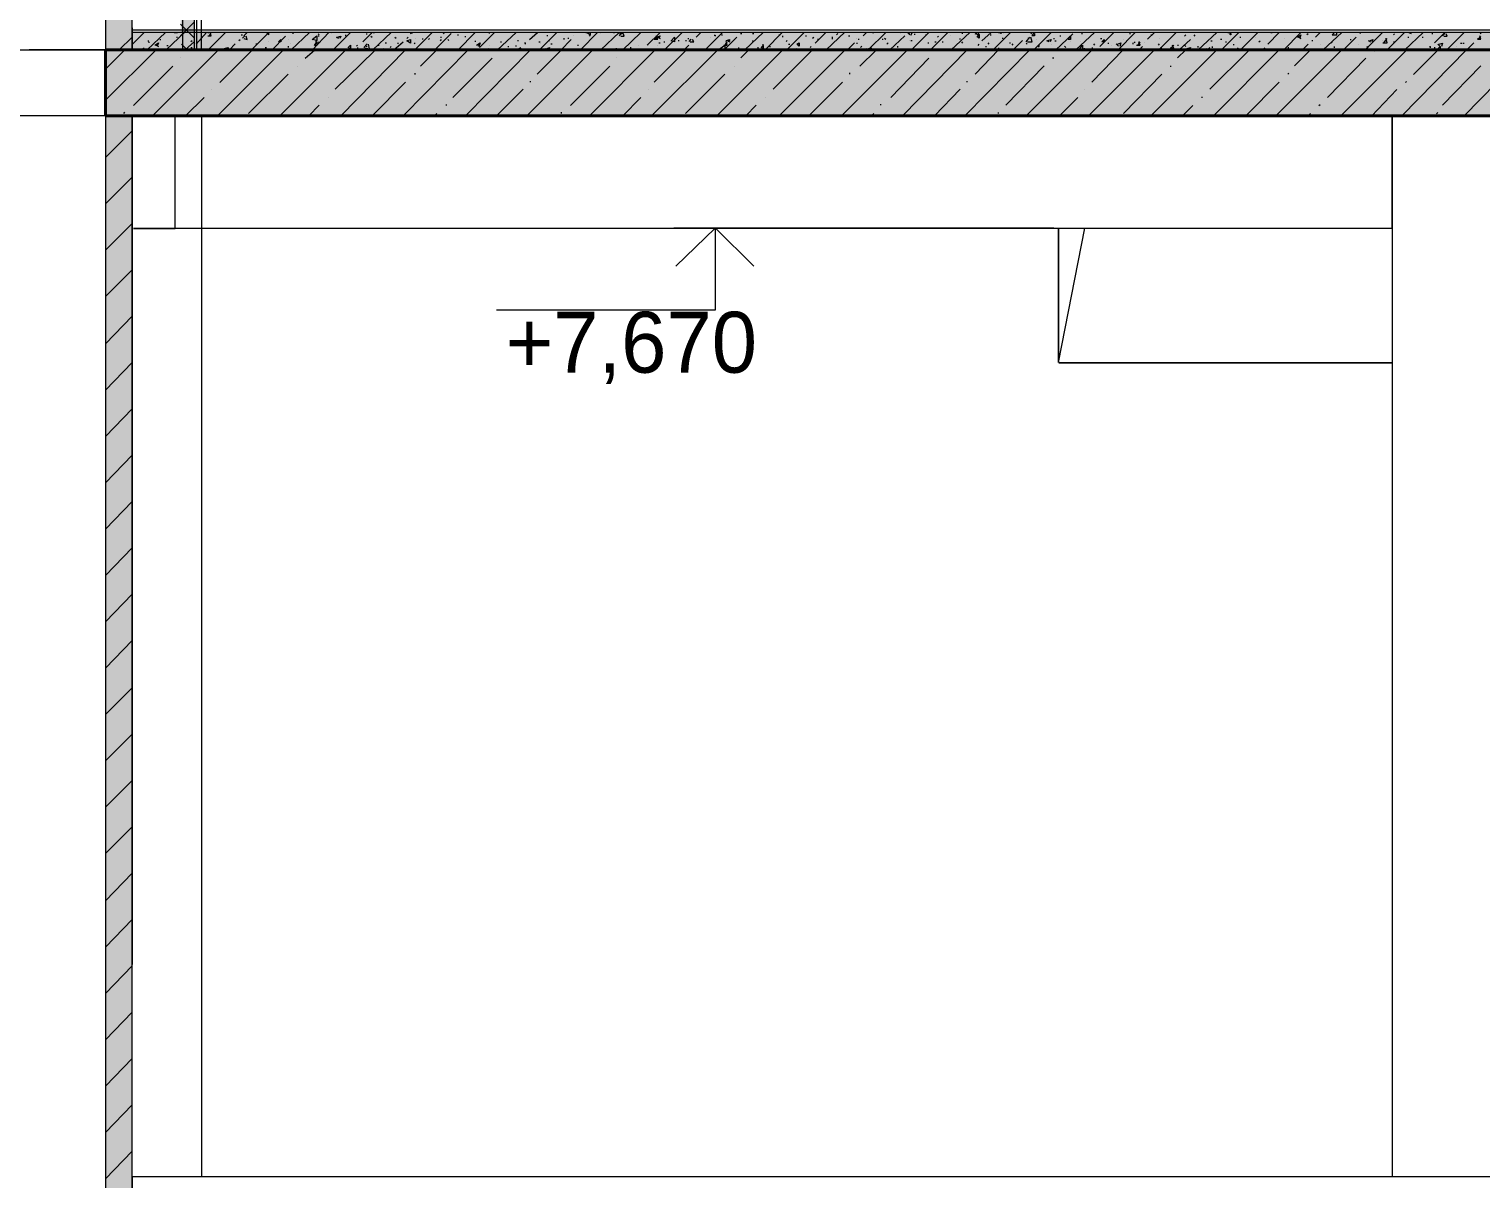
# Model space of a CAD drawing. Header units: millimetres. Extents: x -136833 to 49383, y -8033 to 344618.
# Drawn here: x -23277 to -17969, y 52848 to 57051 of the extents above; entities that cross this region are included whole.
import ezdxf

# ---------------------------------------------------------------- set-up
doc = ezdxf.new("R2010")
doc.units = ezdxf.units.MM
doc.layers.add('PDF _Геометрия', color=7, linetype='Continuous', true_color=0x1d1d1d)
doc.layers.add('PDF _Сплошная заливка', color=7, linetype='Continuous', true_color=0xffffff)
doc.layers.add('PDF _Текст', color=7, linetype='Continuous')

msp = doc.modelspace()

# ---------------------------------------------------------------- hatches: boundary and pattern name
at = {"layer": 'PDF _Сплошная заливка', "transparency": 33554559}
h = msp.add_hatch(color=256, dxfattribs=at)
h.paths.add_polyline_path([(-93497.20220924454, 56734.72517748085), (-93497.20220924454, 56975.80451280899), (-103546.2286097334, 56975.80451280899), (-103546.2286097334, 56734.72517748085)])
h.paths.add_polyline_path([(-9652.78780386399, 56734.72517748085), (-9652.78780386399, 56975.80451280899), (-22999.65702283529, 56975.80451280899), (-22999.65702283529, 56734.72517748085)])
h.paths.add_polyline_path([(-23351.00181990939, 56734.72517748085), (-23351.00181990939, 56975.80451280899), (-26352.24833949412, 56975.80451280899), (-26352.24833949412, 56734.72517748085)])
h.paths.add_polyline_path([(-26398.81210778105, 56734.72517748085), (-26398.81210778105, 56975.80451280899), (-44097.27712665802, 56975.80451280899), (-44097.27712665802, 56734.72517748085)])
h.paths.add_polyline_path([(-45350.26580056082, 56734.72517748085), (-45350.26580056082, 56975.80451280899), (-50899.8203663938, 56975.80451280899), (-50899.8203663938, 56734.72517748085)])

# ---------------------------------------------------------------- linework, layer by layer
at = {"layer": 'PDF _Геометрия', "color": 7, "lineweight": 9}
for points in [[(-22996.93330292025, 60933.58944422715), (-22996.93330292025, 56975.5369851326), (-23276.17749309077, 56975.5369851326)], [(-22997.87084157788, 56975.67755844956), (-22900.41887984332, 56975.67755844956), (-22900.41887984332, 60933.67539915414), (-22997.87084157788, 60933.67539915414)], [(-22716.16407215102, 59527.33542442814), (-22716.16407215102, 59514.59241649997), (-22716.16407215102, 59501.91560855095), (-22716.16407215102, 59455.34571276571), (-22716.16407215102, 56974.57523825959)], [(-22723.15369726901, 56975.74612070993), (-22672.29387984332, 56975.74612070993), (-22672.29387984332, 59456.34928156889), (-22723.15369726901, 59456.34928156889)], [(-22671.65938057158, 56975.72317072128), (-22663.51984138179, 56975.72317072128), (-22663.51984138179, 59456.31957722801), (-22671.65938057158, 59456.31957722801)], [(-22658.86197188513, 56974.86488497311), (-22645.97176445869, 56974.86488497311), (-22645.97176445869, 59455.58349348844), (-22658.86197188513, 59455.58349348844)], [(-9651.620802920152, 57047.81568405723), (-22900.92126409389, 57047.81568405723)], [(-9651.620802920152, 57039.3250590988), (-22900.92126409389, 57039.3250590988)], [(-22900.41887984332, 57056.14019294777), (-22900.41887984332, 57047.68105095861), (-22900.41887984332, 57039.15416816042), (-22900.41887984332, 56975.67755844956)], [(-23348.52571089572, 56975.5369851326), (-22996.93330292025, 56975.5369851326), (-22996.93330292025, 56734.2232803579), (-23348.52571089572, 56734.2232803579)], [(-22900.92126409389, 56975.80451280899), (-9651.620802920152, 56975.80451280899), (-9651.620802920152, 56734.52859726135)], [(-22997.87084157788, 52776.42400018676), (-22900.41887984332, 52776.42400018676), (-22900.41887984332, 56734.42184089134), (-22997.87084157788, 56734.42184089134)], [(-22996.93330292025, 56734.2232803579), (-22996.93330292025, 52776.24015934305), (-22996.93330292025, 52534.92645456835)], [(-22895.52827059216, 56322.95157542437), (-18294.0486875356, 56322.95157542437), (-18294.0486875356, 56733.53844449049), (-18294.0486875356, 52855.87459131362)], [(-18294.0486875356, 56733.53844449049), (-22895.52827059216, 56733.53844449049)], [(-22894.96874859037, 56322.76988404298), (-22742.48618753563, 56322.76988404298), (-22742.48618753563, 56733.45525226436)], [(-22743.64851993255, 56733.59582261053), (-22645.97176445869, 56733.59582261053), (-22645.97176445869, 52855.86648376135)], [(-20768.32753368946, 56324.00560053503), (-20768.32753368946, 56023.45418504084), (-21568.5090756904, 56023.45418504084)], [(-20619.1688798433, 56323.86500470809), (-20919.63501953185, 56323.86500470809)], [(-19996.21214907408, 56323.71686798103), (-20766.46923813678, 56323.71686798103)], [(-19531.18811061254, 56323.83083112232), (-19997.05094369521, 56323.83083112232)], [(-19514.1644148404, 55832.11182464469), (-19417.12561061252, 56323.1568627881)], [(-22900.41887984332, 52856.81888710859), (-22900.41887984332, 52848.35974511945), (-22900.41887984332, 52839.90060313031), (-22900.41887984332, 52776.42400018676)], [(-22897.04491216989, 52775.70699501465), (-96.6929183047032, 52775.70699501465), (-96.6929183047032, 52839.24117213599), (-96.6929183047032, 52847.65271359871), (-96.6929183047032, 52856.14599987641), (-22897.04491216989, 52856.14599987641)]]:
    msp.add_lwpolyline(points, dxfattribs=at)
at = {"layer": 'PDF _Геометрия', "color": 252, "lineweight": 9, "true_color": 0x8e8e8e}
for points in [[(-22723.15369726901, 57026.53805723261), (-22672.29387984332, 57077.33000053661)], [(-22672.29387984332, 57018.12930189799), (-22723.15369726901, 57068.92123842068)], [(-22706.20042479379, 56975.74612070993), (-22672.29387984332, 57005.38123440978)], [(-22698.61599522793, 56975.20562925413), (-22719.63039619033, 56996.35906818387)]]:
    msp.add_lwpolyline(points, dxfattribs=at)
at = {"layer": 'PDF _Геометрия', "lineweight": 9}
for points in [[(-22947.11598964302, 56975.67755844956), (-22900.41887984332, 57022.23588418213)], [(-22899.19839897385, 56996.58952640309), (-22856.54868753563, 57038.90205774158)], [(-22845.33083713449, 56974.95332651753), (-22777.58234138179, 57038.43446647007)], [(-22843.06061206965, 57008.45431076707), (-22839.00061061257, 57008.45431076707)], [(-22839.00061061257, 57004.93321969321), (-22839.00061061257, 57000.73435689502)], [(-22799.1920335633, 57013.14300221846), (-22795.13041830486, 57013.14300221846)], [(-22775.18159220763, 56975.9760142837), (-22707.39003368947, 57039.49584366244)], [(-22751.26022599718, 57038.98314534556), (-22751.26022599718, 57038.98314534556)], [(-22746.59212698902, 57038.1986236525), (-22733.71214907408, 57038.1986236525)], [(-22737.77602365443, 57021.9993721439), (-22733.71214907408, 57021.9993721439)], [(-22733.71214907408, 57038.1986236525), (-22733.71214907408, 57038.1986236525)], [(-22733.71214907408, 57021.9993721439), (-22733.71214907408, 57021.9993721439)], [(-22685.13372944684, 57005.46994436063), (-22681.06791830486, 57009.67316104018)], [(-22666.41143730388, 56995.91948081336), (-22628.42368753563, 57038.25157555004)], [(-22628.42368753563, 57038.25157555004), (-22628.42368753563, 57038.25157555004)], [(-22623.76990984358, 57026.20849554004), (-22610.87561061257, 57026.20849554004), (-22614.94400383672, 57038.89738335052)], [(-22623.71771953796, 57038.91389687249), (-22619.64964907408, 57038.91389687249)], [(-22622.0441169523, 56975.80927585068), (-22558.23137984333, 57039.2789523045)], [(-22619.01902608105, 57025.46306662756), (-22610.87561061257, 57038.15029887926)], [(-22584.55349522794, 57016.86046355448), (-22584.55349522794, 57016.86046355448)], [(-22509.65941542148, 57009.37951169373), (-22505.58714907408, 57013.59105886956)], [(-22500.88569972021, 57030.48783725326), (-22496.81311061255, 57030.48783725326)], [(-22496.19153226976, 57017.70467709766), (-22488.039072151, 57026.19544330519)], [(-22492.17467718772, 57026.11349910367), (-22479.26503368947, 57038.81582921206)], [(-22492.17467718772, 57016.94207918656), (-22479.26503368947, 57012.7311881414), (-22483.33826831769, 57025.36551880577)], [(-22463.51872297529, 56974.87917827471), (-22400.29868753563, 57038.37305737966), (-22404.37482700628, 57038.37305737966)], [(-22417.84676445869, 57039.20974604208), (-22417.84676445869, 57039.20974604208)], [(-22417.84676445869, 57039.20974604208), (-22417.84676445869, 57039.20974604208)], [(-22409.07272599716, 57039.130692229), (-22409.07272599716, 57039.130692229)], [(-22408.45760811886, 57039.05186445344), (-22400.29868753563, 57030.62241762689), (-22400.29868753563, 57039.05186445344)], [(-22400.29868753563, 57005.19797447308), (-22400.29868753563, 57005.19797447308)], [(-22389.89364683245, 56974.50405306663), (-22338.88041830485, 57025.31303142897)], [(-22334.18510139614, 57039.3842867673), (-22330.1063798433, 57039.3842867673)], [(-22330.1063798433, 57013.26284814584), (-22330.1063798433, 57013.26284814584)], [(-22318.53344711251, 56975.39848775637), (-22251.14003368946, 57038.90803600859)], [(-22312.55830292024, 57038.551739289), (-22312.55830292024, 57034.33284172274)], [(-22240.20869468588, 56975.72183180841), (-22180.94772599716, 57039.20504306811)], [(-22228.90051298097, 57004.91518222517), (-22224.81791830485, 57009.13574964437)], [(-22220.12679727969, 57034.45798327701), (-22216.04387984333, 57030.23708218974)], [(-22220.12679727969, 57026.01451282403), (-22216.04387984333, 57026.01451282403)], [(-22172.17368753561, 57034.22781818118), (-22172.17368753561, 57034.22781818118)], [(-22165.37161729462, 56975.23773159786), (-22101.98137984332, 57038.76443132485)], [(-22154.0292280812, 57022.08749737668), (-22145.851572151, 57017.86226442498)], [(-22150.02707228254, 57021.26399154179), (-22137.07753368949, 57025.48956510705), (-22141.1633559683, 57017.04008744189)], [(-22137.07753368949, 57022.01428334774), (-22137.07753368949, 57022.01428334774)], [(-22119.5294567664, 57029.63881211889), (-22119.5294567664, 57025.41257776896)], [(-22119.5294567664, 57021.93674694862), (-22119.5294567664, 57021.93674694862)], [(-22057.12074393015, 57004.37492850115), (-22023.01503368946, 57038.27580666727)], [(-22044.65248325437, 57034.11636288671), (-22040.56311061255, 57034.11636288671)], [(-22027.1050518518, 57025.58774577439), (-22023.01503368946, 57021.35950398958)], [(-22020.39733316179, 56975.75864910131), (-21952.82272599716, 57039.30397570554)], [(-22018.33133615056, 57038.95822867019), (-22014.24099522793, 57038.95822867019)], [(-21943.09323242708, 56975.54041495915), (-21908.95253368947, 57005.17514233969)], [(-21939.36789483915, 57022.24102865603), (-21935.27464907407, 57018.00945019053)], [(-21895.49931633282, 57017.05826117667), (-21891.4044567664, 57021.2931743113)], [(-21882.05406321338, 57034.61575639485), (-21873.85637984332, 57038.78296589652)], [(-21867.22451161395, 56975.60045705758), (-21803.664072151, 57039.0924821829)], [(-21865.08234138177, 57016.85992032308), (-21865.08234138177, 57016.85992032308)], [(-21838.76022599716, 57017.41424761287), (-21838.76022599716, 57013.17733168176)], [(-21816.53587502141, 57013.04897853283), (-21812.43811061255, 57017.28689586217)], [(-21792.97157536357, 56975.95392727719), (-21733.47176445871, 57035.1799152472)], [(-21772.66729651508, 57021.27319793741), (-21768.56791830486, 57021.27319793741)], [(-21772.66729651508, 57008.55776845659), (-21768.56791830486, 57012.79568661542)], [(-21763.8935808138, 57038.16788341365), (-21759.79387984332, 57033.92796328784)], [(-21746.34614941127, 57013.35734107029), (-21742.24580292025, 57009.11842190724)], [(-21711.2512866062, 57030.82488180917), (-21707.14964907408, 57030.82488180917)], [(-21709.3819262536, 56974.69114599855), (-21645.73137984332, 57038.20634660799)], [(-21680.82753368947, 57021.47362173158), (-21680.82753368947, 57025.71655289423)], [(-21645.73137984332, 57008.57004448133), (-21645.73137984332, 57004.32745496951)], [(-21630.32782863991, 56984.18943696913), (-21575.539072151, 57039.18384990412)], [(-21593.08714907408, 57035.05194723549), (-21593.08714907408, 57039.29653875573)], [(-21564.42445300191, 56975.21917778791), (-21496.57272599716, 57038.75069551973)], [(-21491.90839407455, 57009.01763782874), (-21487.79868753563, 57009.01763782874)], [(-21447.09566231637, 57012.82332625765), (-21417.60637984332, 57038.26729124977)], [(-21411.23482057292, 56975.06113764754), (-21347.41407215102, 57038.54009477649)], [(-21382.51022599715, 57029.55238260415), (-21382.51022599715, 57025.36678207622)], [(-21377.85008995807, 57009.80972576648), (-21373.73618753563, 57009.80972576648)], [(-21332.53184955189, 56974.73089704356), (-21294.76984138177, 57012.8365326222)], [(-21321.09195676638, 57013.74663604044), (-21321.09195676638, 57017.93453544664)], [(-21307.66036434793, 57017.83110156062), (-21303.5438798433, 57017.83110156062)], [(-21285.99580292024, 57026.24278702145), (-21285.99580292024, 57026.24278702145)], [(-21261.47677363172, 56975.58968414082), (-21198.25541830485, 57039.08450039274)], [(-21242.12561061254, 57038.63508704977), (-21242.12561061254, 57038.63508704977)], [(-21241.59641691171, 57039.34333920397), (-21233.35157215099, 57039.34333920397)], [(-21241.59641691171, 57038.58694951557), (-21233.35157215099, 57038.58694951557)], [(-21236.94242071382, 57038.53903801891), (-21224.57753368946, 57030.08891364038), (-21224.57753368946, 57038.53903801891)], [(-21233.35157215099, 57038.58694951557), (-21233.35157215099, 57038.58694951557)], [(-21228.69692303652, 57025.83030806119), (-21224.57753368946, 57030.08891364038)], [(-21189.48137984332, 57034.08970528385), (-21189.48137984332, 57034.08970528385)], [(-21186.67826773172, 56975.13383237666), (-21119.289072151, 57038.60457770539)], [(-21140.95976602387, 57038.76225054405), (-21136.83714907408, 57038.76225054405)], [(-21128.06311061254, 57039.40515115623), (-21128.06311061254, 57039.40515115623)], [(-21122.89251520818, 57038.55965345177), (-21110.51503368947, 57034.36387217717), (-21110.51503368947, 57038.55965345177)], [(-21118.76892310045, 57026.5935270838), (-21110.51503368947, 57039.31519488659)], [(-21114.11944555389, 57025.8594520543), (-21101.74099522793, 57025.8594520543), (-21105.8649032188, 57038.5149552357)], [(-21107.75939733211, 56974.6946084306), (-21040.32272599715, 57038.14119272945)], [(-21016.95208172126, 56991.87871717629), (-20970.13041830485, 57038.49528205436)], [(-20991.29647039394, 57013.81807455173), (-20978.9044567664, 57013.81807455173), (-20983.03288340104, 57026.55636543786)], [(-20987.16803687408, 57013.13056688465), (-20978.9044567664, 57025.79825695139)], [(-20982.52340073968, 57022.24420785727), (-20970.13041830485, 57026.51416993013), (-20974.2591676998, 57018.04485212338)], [(-20978.39464445898, 57021.55663955512), (-20970.13041830485, 57017.28667748227)], [(-20956.71173629726, 57004.53086073638), (-20952.58234138179, 57004.53086073638)], [(-20954.55875878263, 56974.46690767043), (-20891.164072151, 57037.99953683824)], [(-20904.06944208966, 57009.16821929303), (-20899.93811061254, 57009.16821929303)], [(-20877.74829498587, 57008.97712172256), (-20873.61599522793, 57008.97712172256)], [(-20868.97457928459, 57017.41357364238), (-20864.8419567664, 57017.41357364238)], [(-20864.3405430628, 57005.38034908561), (-20856.06791830485, 57013.85828081538)], [(-20859.70042557972, 57004.58239333845), (-20847.2938798433, 57004.58239333845), (-20851.42714788204, 57013.06098025475)], [(-20851.42714788204, 57004.58239333845), (-20847.2938798433, 57008.85534664465)], [(-20838.20898204364, 57022.11296230458), (-20820.97176445869, 57039.00509768836)], [(-20805.48429442736, 56975.06570809692), (-20742.00541830485, 57038.54459111916)], [(-20785.87561061255, 57021.1338810999), (-20785.87561061255, 57021.1338810999)], [(-20772.46370657063, 57029.54349774904), (-20768.32753368946, 57029.54349774904), (-20768.32753368946, 57025.26754143021)], [(-20746.14255946685, 57030.05805235209), (-20742.00541830485, 57030.05805235209)], [(-20736.87745041979, 56992.58496316706), (-20724.45734138177, 56992.58496316706), (-20728.59512806432, 57005.28137366316)], [(-20735.61237433982, 56975.45249579137), (-20689.36118753561, 57022.04748458326)], [(-20732.73965683643, 56991.89421297225), (-20724.45734138177, 57004.59230036473)], [(-20728.10438076551, 57009.45472179759), (-20715.68330292024, 57013.73268012484), (-20719.82141236306, 57005.24416201975)], [(-20724.45734138177, 57039.1654182756), (-20724.45734138177, 57039.1654182756)], [(-20723.96626442135, 57008.7639177221), (-20715.68330292024, 57004.55503497145)], [(-20675.9528338567, 57038.1337896135), (-20671.81311061252, 57038.1337896135)], [(-20675.9528338567, 57034.61266125859), (-20671.81311061252, 57034.61266125859)], [(-20660.55246506757, 56975.59502097879), (-20592.84676445868, 57039.08892867902)], [(-20632.08425535039, 57035.06937799598), (-20627.94291830485, 57035.06937799598)], [(-20632.08425535039, 57009.65308384989), (-20627.94291830485, 57005.44092520217)], [(-20586.2571409637, 56975.86788535587), (-20522.65445676638, 57039.40137544741)], [(-20535.57338263643, 57030.23653112521), (-20531.42849522791, 57030.23653112521)], [(-20522.65445676638, 57025.98850349827), (-20522.65445676638, 57021.77240549245)], [(-20509.25223553265, 57005.39457963937), (-20505.1063798433, 57009.68054600032)], [(-20507.33536571678, 56975.43273915441), (-20443.68811061252, 57038.93980723248)], [(-20439.0625099225, 57026.18343928103), (-20434.91407215099, 57026.18343928103)], [(-20412.74136281872, 57017.58830678601), (-20408.59195676638, 57021.81036095525)], [(-20402.79759253206, 57000.35282948206), (-20364.72176445868, 57038.42865755545)], [(-20395.19393141617, 57013.93497868557), (-20391.04387984332, 57013.93497868557)], [(-20362.41451022457, 56975.95925373756), (-20294.52945676638, 57039.4809916882)], [(-20342.55163720858, 57021.38887334683), (-20338.39964907407, 57021.38887334683)], [(-20342.55163720858, 57017.16588146434), (-20338.39964907407, 57017.16588146434)], [(-20325.00420580604, 57030.47952226819), (-20320.851572151, 57034.70486054926)], [(-20281.13562729971, 57026.687584381), (-20276.98137984329, 57026.687584381)], [(-20250.65926445868, 57018.0235995193), (-20250.65926445868, 57018.0235995193)], [(-20246.04076449465, 57013.77310473502), (-20241.88522599716, 57013.77310473502)], [(-20228.03941047148, 57026.31859192759), (-20215.56311061254, 57039.00474509043)], [(-20209.18643700624, 56975.79181037406), (-20145.37080292022, 57039.32802807946)], [(-20193.39847028704, 57038.87198481464), (-20189.24099522793, 57038.87198481464)], [(-20158.30360748197, 57013.96165441031), (-20154.14484138177, 57013.96165441031)], [(-20149.52989178072, 57018.17186661458), (-20145.37080292022, 57013.87221986276)], [(-20130.01227467461, 56975.39597591172), (-20075.17849522793, 57026.20194162238)], [(-20092.72657215099, 57034.08090816429), (-20092.72657215099, 57034.08090816429)], [(-20065.96183328948, 57038.79918071847), (-20057.63041830483, 57030.33048632276)], [(-20061.79273476802, 57038.10432865098), (-20057.63041830483, 57038.10432865098)], [(-20057.63041830483, 57009.15790691478), (-20057.63041830483, 57009.15790691478)], [(-20053.01901906676, 57029.54816733914), (-20048.8563798433, 57038.01751842641)], [(-20053.01901906676, 57009.06885208555), (-20048.8563798433, 57009.06885208555)], [(-20050.64421373553, 56974.90506110468), (-19987.43811061254, 57038.39097091521)], [(-20040.08234138176, 57034.46122032446), (-20040.08234138176, 57030.22537288553)], [(-20000.37672485918, 57029.93339014293), (-19996.21214907408, 57029.93339014293)], [(-19976.3236108485, 56980.10179370431), (-19917.24580292022, 57039.3883131025)], [(-19965.28186205411, 57005.06745041494), (-19961.11599522791, 57005.06745041494)], [(-19956.50814635283, 57021.23986762179), (-19952.34195676638, 57025.4773038173)], [(-19908.47176445869, 57026.65409850328), (-19908.47176445869, 57026.65409850328)], [(-19905.74600960995, 56975.42786927239), (-19838.27945676638, 57038.9278024052)], [(-19873.37561061254, 57013.04173189567), (-19873.37561061254, 57017.21252286188)], [(-19868.77098934018, 57004.47449789692), (-19864.60157215099, 57000.23208223433)], [(-19864.60157215099, 57034.09673325367), (-19864.60157215099, 57038.33745224761)], [(-19819.88361054081, 57034.50225231126), (-19803.18330292021, 57030.25753081306), (-19807.35497943129, 57038.74526926409)], [(-19816.12869513256, 57033.81712769401), (-19811.95734138176, 57038.05982332379)], [(-19807.35497943129, 57021.07338469681), (-19803.18330292021, 57021.07338469681)], [(-19793.41992736713, 57008.83706389758), (-19759.31311061254, 57038.48681642603)], [(-19763.48640092497, 57029.9957945172), (-19759.31311061254, 57029.9957945172)], [(-19752.49344413268, 56975.25308782309), (-19689.12080292022, 57038.76685413239)], [(-19732.99099522791, 57038.32111830275), (-19732.99099522791, 57038.32111830275)], [(-19732.57292151602, 57038.24252677061), (-19724.21695676637, 57038.24252677061), (-19724.21695676637, 57033.99485652908)], [(-19719.61782241863, 57017.76388802013), (-19715.44291830483, 57017.76388802013)], [(-19715.44291830483, 57033.98584858283), (-19715.44291830483, 57033.98584858283)], [(-19679.39171883021, 56975.68030632177), (-19645.25061061252, 57009.54076218694)], [(-19631.47067398035, 57005.19519446959), (-19618.92849522791, 57022.12849641077)], [(-19627.70253368946, 57021.43843510448), (-19627.70253368946, 57021.43843510448)], [(-19626.8831904425, 57004.4193271371), (-19610.15445676638, 57004.4193271371), (-19614.33323400342, 57021.35563755075)], [(-19618.92849522791, 57012.92942827764), (-19618.92849522791, 57012.92942827764)], [(-19614.33323400342, 57034.03830093076), (-19610.15445676638, 57038.29024051766)], [(-19601.38041830485, 57034.72988943166), (-19601.38041830485, 57026.22705404439), (-19609.74542770477, 57026.22705404439), (-19601.38041830485, 57038.91239761648)], [(-19603.41805933123, 56975.7703528289), (-19539.96214907407, 57039.29947064321)], [(-19592.6063798433, 57012.76851636272), (-19592.6063798433, 57012.76851636272)], [(-19557.1050732142, 57009.73664739226), (-19548.7361875356, 57005.48411032402)], [(-19552.51304709182, 57008.96417108891), (-19539.96214907407, 57013.21873796528), (-19544.14350839329, 57004.70959723907)], [(-19531.18811061254, 57018.09435270983), (-19531.18811061254, 57013.83945742228)], [(-19526.59607699075, 57008.88221715791), (-19522.41407215099, 57008.88221715791)], [(-19524.4957967893, 56974.65542034512), (-19460.99580292021, 57033.9012970579)], [(-19509.04864558822, 57026.38157428275), (-19504.86599522791, 57026.38157428275)], [(-19449.76752580436, 56974.88374329712), (-19382.02945676637, 57038.36133405744)], [(-19434.6736875356, 57005.48820180726), (-19434.6736875356, 57005.48820180726)], [(-19430.08520427681, 57035.0816095638), (-19425.89964907407, 57035.0816095638)], [(-19417.12561061252, 57039.26967621341), (-19417.12561061252, 57039.26967621341)], [(-19362.84433196891, 56987.85134454886), (-19311.83714907407, 57038.65039860329)], [(-19359.89547866669, 57017.06026830955), (-19355.70734138176, 57017.06026830955)], [(-19320.61118753561, 57026.70125924746), (-19320.61118753561, 57026.70125924746)], [(-19296.49814944594, 56974.69912524638), (-19232.87080292022, 57038.18990483773)], [(-19276.74099522791, 57013.07829499177), (-19276.74099522791, 57013.07829499177)], [(-19254.61089025148, 57034.75526914211), (-19250.41887984329, 57034.75526914211)], [(-19237.06345884895, 57000.78032609732), (-19232.87080292022, 57005.04639435741)], [(-19227.90946988342, 56992.25102587067), (-19215.32272599715, 56992.25102587067), (-19219.51602744641, 57004.90948000988)], [(-19187.86360169091, 57013.81167148938), (-19162.67849522791, 57039.21030088752)], [(-19175.64744894007, 57030.10940522365), (-19171.45253368944, 57030.10940522365)], [(-19147.42276464449, 56975.21022023154), (-19083.71214907407, 57038.71230409757)], [(-19145.13041830483, 57017.94898588105), (-19145.13041830483, 57017.94898588105)], [(-19073.09610082016, 56974.952728183), (-19031.06791830483, 57013.05787405781)], [(-19052.81542912235, 57025.85953259674), (-19048.61599522791, 57030.06238425799)], [(-19017.72056631728, 57025.61318367555), (-19013.51984138174, 57029.88746222867)], [(-19002.557858995, 56975.78623222366), (-18934.5534952279, 57039.30284688836)], [(-18956.3045564084, 57008.36687438889), (-18952.10157215099, 57008.36687438889)], [(-18921.20969360335, 57013.80472560957), (-18917.00541830483, 57013.80472560957)], [(-18919.42511730111, 56974.59550461814), (-18855.58714907405, 57038.08578650995)], [(-18903.6622622008, 57005.19983312824), (-18899.45734138177, 57005.19983312824)], [(-18894.88854649955, 57039.01448800397), (-18890.68330292022, 57039.01448800397)], [(-18890.32724966729, 57038.25504634058), (-18881.90926445868, 57029.76856389315)], [(-18886.11483079828, 57030.54084466032), (-18881.90926445868, 57038.95711849003)], [(-18851.01996799321, 57021.82184789411), (-18846.81311061252, 57021.82184789411)], [(-18848.57276286594, 56975.58737957987), (-18785.39484138174, 57039.11662646566)], [(-18794.16887984329, 57021.55322915205), (-18794.16887984329, 57021.55322915205)], [(-18780.83024238308, 57004.5225421168), (-18776.62080292021, 57008.73369453464)], [(-18748.57617691737, 56996.34696886018), (-18706.4284952279, 57038.63527628962)], [(-18736.96166387673, 57038.79322194921), (-18732.75061061252, 57038.79322194921)], [(-18690.72727265829, 56974.69344063676), (-18627.46214907405, 57038.16965182056)], [(-18688.88041830483, 57038.52992010651), (-18688.88041830483, 57038.52992010651)], [(-18688.88041830483, 57017.38252239562), (-18688.88041830483, 57017.38252239562)], [(-18640.11380304657, 57021.93290388371), (-18627.46214907405, 57030.43827412783), (-18631.67707546153, 57017.71454712065)], [(-18635.89886962963, 57021.22927620866), (-18627.46214907405, 57017.01091241615)], [(-18605.35592835773, 57030.98839192841), (-18601.14003368944, 57035.20771776034)], [(-18587.80849695521, 57009.01809709689), (-18583.59195676638, 57009.01809709689)], [(-18574.15362626981, 57022.22796652912), (-18557.26984138176, 57039.17871988854)], [(-18545.87138966315, 56975.26032820054), (-18478.3034952279, 57038.74872227616)], [(-18517.61877134508, 57000.8708805034), (-18513.39964907405, 57005.09171966962)], [(-18513.07137581836, 57029.74282205445), (-18504.62561061254, 57038.18687023372)], [(-18512.7444016931, 57029.69439231787), (-18495.85157215099, 57029.69439231787), (-18495.85157215099, 57038.13909344977)], [(-18472.13264665897, 56975.65851937499), (-18425.65926445868, 57022.20410858952)], [(-18447.42904573494, 57013.14549043243), (-18443.20734138176, 57013.14549043243)], [(-18412.33418292987, 57034.78956309261), (-18408.1111875356, 57039.01428400112)], [(-18392.57468004385, 56975.04673100043), (-18329.14484138176, 57038.54711773864)], [(-18381.47048959199, 57009.17658451082), (-18373.01503368944, 57004.94885303701)], [(-18376.92171341812, 57008.42461494615), (-18364.2409952279, 57012.65266944347), (-18368.46560442353, 57004.1982866225)], [(-18337.91887984329, 57026.61078286789), (-18337.91887984329, 57026.61078286789)], [(-18329.14484138176, 57009.65061166767), (-18329.14484138176, 57009.65061166767)], [(-18328.51672796287, 57001.10311910743), (-18311.59676445866, 57001.10311910743), (-18315.82331021591, 57018.01963573062)], [(-18324.28329549242, 57000.39754467941), (-18311.59676445866, 57017.3140613026)], [(-18313.65193494003, 56974.6238556707), (-18250.1784952279, 57038.09729538283)], [(-18289.50216311212, 57029.87389556387), (-18285.27464907405, 57034.10312991205)], [(-18289.50216311212, 57005.12674108697), (-18285.27464907405, 57005.12674108697)], [(-18247.72977089797, 56975.60338911031), (-18179.9861875356, 57039.11558531135)], [(-18236.85986890453, 57039.42501027828), (-18232.63041830482, 57039.42501027828)], [(-18236.85986890453, 57021.7908078243), (-18232.63041830482, 57021.7908078243)], [(-18236.55259894962, 57039.38582066838), (-18223.85637984327, 57035.1525977952), (-18223.85637984327, 57039.38582066838)], [(-18184.21757469693, 57022.17796934878), (-18179.9861875356, 57022.17796934878)], [(-18149.12271189185, 57034.65332450215), (-18144.89003368943, 57034.65332450215)], [(-18139.15608087869, 57000.56497785159), (-18101.01984138176, 57038.62879904844)], [(-18109.49532472416, 57026.62243808096), (-18101.01984138176, 57035.09792142338)], [(-18104.95655413541, 57025.87863413494), (-18092.24580292021, 57025.87863413494), (-18096.48041768426, 57034.35304032418)], [(-18094.42208742943, 56975.44772900862), (-18030.82753368944, 57038.97155147271)], [(-18074.69772599713, 57038.51635921211), (-18074.69772599713, 57038.51635921211)], [(-17982.42211356778, 57013.94766835884), (-17978.18330292021, 57018.18993588983)], [(-17982.13357897547, 57013.91114382599), (-17969.40926445866, 57013.91114382599), (-17973.64839786652, 57026.56641438771)], [(-17977.89443849779, 57013.20520013906), (-17969.40926445866, 57025.85874566239)], [(-17973.64839786652, 57038.58478521759), (-17969.40926445866, 57034.3439197015)], [(-22998.92764724539, 56789.62193200833), (-22812.67849522793, 56975.87108402578)], [(-22998.45475645844, 56903.91397395956), (-22926.74099522796, 56975.83255995363)], [(-22860.60804347217, 56978.91908892561), (-22856.54868753563, 56983.18505187516)], [(-22826.15707098489, 56734.66928766113), (-22584.55349522794, 56975.93651497071)], [(-22816.77625107215, 56992.7790559009), (-22803.9044567664, 57001.24559930286), (-22807.96574926456, 56988.51105782551)], [(-22812.70834112365, 56992.03327534541), (-22803.9044567664, 56987.83307734958)], [(-22772.87088645951, 56991.79974963352), (-22768.80830292025, 56991.79974963352)], [(-22702.68116084937, 56971.68005948902), (-22698.61599522793, 56975.9521278161)], [(-22685.13372944684, 56983.56653608916), (-22681.06791830486, 56983.56653608916)], [(-22589.0979626949, 56733.21093799801), (-22347.6544567664, 56974.51829019285)], [(-22579.93917737271, 56855.95857287913), (-22461.7169567664, 56974.51917320777)], [(-22562.35880127085, 56979.99765334562), (-22549.45734138179, 56984.20753152439), (-22549.45734138179, 56975.72147530683)], [(-22558.23137984333, 56984.29465921252), (-22558.23137984333, 56984.29465921252)], [(-22557.6052791754, 56979.25181047024), (-22549.45734138179, 56975.04193229147)], [(-22544.18299639341, 56975.59537490628), (-22523.13522599718, 56996.78240405265)], [(-22448.24340551264, 56997.04397421882), (-22444.16887984333, 56997.04397421882)], [(-22413.14854270755, 56984.072278688), (-22409.07272599716, 56984.072278688)], [(-22360.79094201094, 56733.31147999973), (-22119.5294567664, 56974.63951587652)], [(-22330.1063798433, 56988.57129423714), (-22330.1063798433, 56984.35306427078)], [(-22321.33234138179, 56996.99409905737), (-22321.33234138179, 56996.99409905737)], [(-22267.63307285889, 56944.94307538299), (-22233.5919567664, 56974.55784557465)], [(-22220.12679727969, 57004.08877178684), (-22216.04387984333, 56999.86787069957)], [(-22158.17578297098, 56831.50986557053), (-22014.24099522793, 56971.21774235069)], [(-22137.1349545337, 56734.21372275312), (-21900.17849522794, 56975.46978406634)], [(-22093.20734138177, 56975.91090159524), (-22093.20734138177, 56975.91090159524)], [(-22079.74734605942, 56988.51048206126), (-22075.65926445871, 56992.73838540826)], [(-22075.65926445871, 56983.53353559287), (-22075.65926445871, 56979.30729581648)], [(-22053.52390166825, 56984.05648210509), (-22040.56311061255, 56996.74254046311)], [(-22048.84058155991, 56983.30198928521), (-22031.789072151, 56979.07241012056), (-22035.87876755308, 56995.98737786274)], [(-22044.65248325437, 56988.28572064974), (-22040.56311061255, 56988.28572064974)], [(-22044.65248325437, 56974.85039625807), (-22040.56311061255, 56974.85039625807)], [(-22000.78390474801, 56992.28997379563), (-21996.69291830485, 56992.28997379563)], [(-21983.23647334549, 56975.97532811515), (-21979.14484138179, 56980.2052382403), (-21979.14484138179, 56975.97532811515)], [(-21974.46275764423, 57000.53959026012), (-21970.37080292024, 57000.53959026012)], [(-21956.91532624167, 56983.54059527787), (-21952.82272599716, 56987.77150640724)], [(-21930.59417913787, 57000.32711762367), (-21926.50061061255, 57000.32711762367)], [(-21908.80732045051, 56734.29430987196), (-21672.05349522793, 56975.56704347095)], [(-21869.17816922901, 56997.18625903687), (-21865.08234138177, 57001.42217356974)], [(-21845.58770704854, 56916.26696862527), (-21786.11599522793, 56975.53341193935)], [(-21698.37561061254, 56975.00829728202), (-21698.37561061254, 56975.00829728202)], [(-21681.16655577585, 56734.33301910595), (-21443.92849522793, 56975.62046370459)], [(-21641.19217267992, 56992.22543200747), (-21628.18330292022, 57000.71362281778), (-21632.28784529481, 56987.9821751595)], [(-21641.06156099607, 56975.31254180365), (-21636.95734138177, 56975.31254180365)], [(-21636.39907559082, 56991.47337968854), (-21628.18330292022, 56987.29697467374)], [(-21597.19298248975, 56975.81991686726), (-21593.08714907408, 56980.06617918189)], [(-21597.19298248975, 56979.31221951835), (-21593.08714907408, 56979.31221951835)], [(-21593.08714907408, 56992.04933566786), (-21593.08714907408, 56992.04933566786)], [(-21557.99099522793, 56971.39477373314), (-21557.99099522793, 56975.57381288707)], [(-21553.3244039834, 57004.42011251151), (-21549.21695676638, 57004.42011251151)], [(-21527.00325687962, 56987.39059893716), (-21522.89484138177, 56987.39059893716)], [(-21496.57272599716, 56987.2126962518), (-21496.57272599716, 56991.46263035996)], [(-21492.0509090033, 56975.85455920308), (-21479.02464907408, 56984.28547641313)], [(-21465.58724697072, 57001.17019935627), (-21461.47657215099, 57001.17019935627)], [(-21461.47657215099, 56996.16575411794), (-21461.47657215099, 57000.41702342376)], [(-21456.9611232154, 56734.39568510373), (-21215.80349522793, 56975.6942166732)], [(-21419.09366010524, 56886.75248436206), (-21329.86599522793, 56975.7053348952)], [(-21412.94495276314, 57004.33234895807), (-21408.83234138177, 57004.33234895807)], [(-21408.83234138177, 57000.08075040834), (-21408.83234138177, 57000.08075040834)], [(-21390.74408796827, 56980.22624662251), (-21382.51022599715, 56975.97196626157)], [(-21386.77472287862, 56979.48307687529), (-21373.73618753563, 56983.66900581441), (-21377.85008995807, 56975.2301436533)], [(-21369.07637425679, 56997.06140516772), (-21364.96214907408, 56997.06140516772)], [(-21272.56550154286, 56992.21777501552), (-21268.44772599716, 56992.21777501552)], [(-21228.64158217932, 56734.48146730167), (-20987.67849522791, 56975.78912458275)], [(-21171.93330292024, 56987.46463011223), (-21171.93330292024, 56987.46463011223)], [(-21136.83714907408, 56978.73918944618), (-21136.83714907408, 56978.73918944618)], [(-21132.18605032259, 56980.13449863554), (-21128.06311061254, 56980.13449863554)], [(-21101.74099522793, 56971.52659683558), (-21101.74099522793, 56975.72270652136)], [(-21088.31747181625, 56975.62415925154), (-21084.19291830485, 56975.62415925154)], [(-21079.54375611497, 56983.34800256064), (-21075.4188798433, 56983.34800256064)], [(-21049.09676445869, 56992.35818116768), (-21049.09676445869, 56992.35818116768)], [(-21031.54868753563, 56975.3356215431), (-21031.54868753563, 56979.60156781982)], [(-21014.00061061254, 56992.17271284049), (-21014.00061061254, 56992.17271284049)], [(-21001.00642113636, 56734.5912153066), (-20759.55349522791, 56975.90603704008)], [(-20992.1538451181, 56857.2916750482), (-20873.61599522793, 56975.82785026563)], [(-20987.67849522791, 56980.05841905678), (-20987.67849522791, 56980.05841905678)], [(-20978.9044567664, 56991.92362027101), (-20978.9044567664, 56991.92362027101)], [(-20974.2591676998, 57001.10620962414), (-20970.13041830485, 57001.10620962414)], [(-20895.29572638839, 56975.91534219855), (-20891.164072151, 56975.91534219855)], [(-20882.07244579424, 56975.09454835919), (-20864.8419567664, 56991.98177158461)], [(-20763.92744577762, 56733.14677687931), (-20522.65445676638, 56974.48558636026)], [(-20733.2313798433, 56988.41348825218), (-20733.2313798433, 56988.41348825218)], [(-20684.72654955798, 56983.14660102638), (-20680.58714907407, 56983.14660102638)], [(-20675.1839553446, 56946.25992801668), (-20645.49099522791, 56975.88376254959)], [(-20614.53682394784, 56983.47458173465), (-20610.39484138177, 56983.47458173465)], [(-20592.84676445868, 56991.83156485735), (-20592.84676445868, 56996.04672930063)], [(-20570.66824544151, 56988.13585721667), (-20566.52464907407, 56988.13585721667)], [(-20557.14423666641, 56831.34016893113), (-20417.36599522793, 56971.04745629777)], [(-20535.59411292631, 56733.23045243062), (-20294.52945676638, 56974.57415634797)], [(-20500.47851983138, 56996.16585988441), (-20496.33234138177, 56996.16585988441)], [(-20478.31127679879, 56975.59828521338), (-20470.01022599716, 56979.81804742076), (-20470.01022599716, 56975.59828521338)], [(-20421.51507851998, 56983.71095209746), (-20417.36599522793, 56988.00025513909)], [(-20351.32535290984, 56979.10890033132), (-20347.17368753561, 56979.10890033132)], [(-20307.95615007452, 56733.33529160809), (-20066.40445676638, 56974.61076067775)], [(-20285.07320195246, 56975.77976493051), (-20259.43330292022, 57001.14052947045)], [(-20250.65926445868, 57001.11510515666), (-20250.65926445868, 56996.88883047576)], [(-20239.40750212975, 56915.28541394057), (-20180.46695676638, 56974.57300123505)], [(-20237.26704879338, 56984.08444161323), (-20233.11118753561, 56988.31307093709)], [(-20215.10950434605, 56979.7096137345), (-20206.78907215099, 56975.48169765438)], [(-20210.49327116292, 56978.92220146623), (-20198.01503368944, 56983.15044582618), (-20202.1721859883, 56974.69225849548)], [(-20167.07732318324, 56975.21656232348), (-20162.91887984332, 56975.21656232348)], [(-20140.75617607943, 56996.23081779991), (-20136.59676445868, 57000.46305271584)], [(-20101.50061061254, 56984.00011201818), (-20101.50061061254, 56988.2319674564)], [(-20084.20388474273, 56734.18865103619), (-19847.05349522793, 56975.44458509677)], [(-19991.6030091579, 57000.95265135951), (-19987.43811061254, 57000.95265135951)], [(-19961.11599522791, 56971.23163599271), (-19961.11599522791, 56975.40090021431)], [(-19938.96071495031, 57004.18296770524), (-19934.7938798433, 57004.18296770524)], [(-19868.77098934018, 56974.85226254019), (-19864.60157215099, 56979.09298848768)], [(-19855.86198390182, 56734.25389652269), (-19618.92849522791, 56975.57850838536)], [(-19824.90241083382, 56974.63088108044), (-19820.7313798433, 56978.80360939632)], [(-19817.92429145589, 56886.62683495675), (-19732.99099522791, 56975.52704446138)], [(-19807.35497943129, 56991.43509765658), (-19803.18330292021, 56995.67981915477)], [(-19781.03383232749, 56987.77566472012), (-19776.8611875356, 56987.77566472012)], [(-19772.26011662623, 57000.42844987396), (-19768.08714907408, 56996.18242168835)], [(-19732.99099522791, 56983.25350481317), (-19732.99099522791, 56979.0078616216)], [(-19697.89484138176, 56975.33396357603), (-19697.89484138176, 56975.33396357603)], [(-19693.29667531484, 57001.36930936037), (-19689.12080292022, 57001.36930936037)], [(-19684.52295961356, 56997.10937426297), (-19680.34676445869, 56992.8617544275)], [(-19632.39967370394, 56734.33753169835), (-19390.80349522791, 56975.65754027735)], [(-19631.88066540596, 57000.32490901195), (-19627.70253368946, 56996.07532646228)], [(-19588.0120868996, 56988.01463947538), (-19583.83234138176, 56988.01463947538), (-19583.83234138176, 56992.26757126662)], [(-19539.96214907407, 56996.27196254173), (-19539.96214907407, 56996.27196254173)], [(-19504.86599522791, 56971.34290013694), (-19504.86599522791, 56975.59878065803)], [(-19491.50121418569, 56988.21155454181), (-19487.31791830482, 56983.95501022163)], [(-19487.31791830482, 56979.7001751945), (-19487.31791830482, 56975.51346770428)], [(-19469.76984138176, 57004.31801433397), (-19469.76984138176, 57004.31801433397)], [(-19443.05097181804, 56975.89334298463), (-19434.6736875356, 56975.89334298463)], [(-19438.46314158617, 56975.11872121411), (-19425.89964907407, 56992.08250227875), (-19425.89964907407, 56975.11872121411)], [(-19421.31148857553, 56980.00094934762), (-19417.12561061252, 56980.00094934762)], [(-19404.06198242705, 56734.4370051589), (-19162.67849522791, 56975.68041996926)], [(-19391.37358010621, 56857.1410586799), (-19276.74099522791, 56975.68482808547)], [(-19390.80349522791, 56983.40730707465), (-19390.80349522791, 56979.14885398664)], [(-19386.21662577048, 56996.74193881006), (-19382.02945676637, 56992.48145354923)], [(-19373.25541830485, 56974.81080565846), (-19373.25541830485, 56974.81080565846)], [(-19333.57433156288, 56999.94220415426), (-19329.38522599713, 56999.94220415426)], [(-19320.61118753561, 56991.41690172726), (-19320.61118753561, 56991.41690172726)], [(-19302.67669317657, 56996.93317596472), (-19294.289072151, 56988.47730477402)], [(-19298.47946875783, 56979.32189385067), (-19294.289072151, 56975.05983666702)], [(-19298.09402711768, 56996.16455371322), (-19285.51503368946, 57000.42694616579), (-19289.70575305655, 56987.70803121918)], [(-19241.64484138176, 57000.84943457442), (-19241.64484138176, 56996.6536824264)], [(-19223.71616144075, 56991.55271458846), (-19215.32272599715, 57004.21116173428)], [(-19219.13640022912, 56974.55878378204), (-19206.54868753561, 56987.21650572883)], [(-19201.96859604389, 56974.48853407815), (-19197.77464907407, 56974.48853407815)], [(-19197.77464907407, 57000.57777308625), (-19197.77464907407, 57000.57777308625)], [(-19184.42116464135, 56979.31525245906), (-19180.22657215098, 56979.31525245906)], [(-19175.72150301482, 56734.48130005235), (-18934.5534952279, 56975.78623222366)], [(-19149.32630183628, 56996.74575380666), (-19145.13041830483, 56992.54815583887)], [(-19140.552586135, 56983.31273699249), (-19136.3563798433, 56983.31273699249)], [(-19105.08649472347, 56984.44746929227), (-19092.48618753559, 56980.24793397158), (-19096.68400762868, 56992.91832045968)], [(-19100.88866762946, 56983.74839851854), (-19092.48618753559, 56992.21924968594)], [(-19079.13657622614, 56992.8583927607), (-19074.93811061252, 56992.8583927607)], [(-19078.03256710428, 56946.08904429832), (-19048.61599522791, 56975.7142260154)], [(-19052.81542912235, 56991.96310186046), (-19048.61599522791, 56987.7602431956)], [(-19043.67500714349, 56979.85567291296), (-19031.06791830483, 56984.12758549655), (-19035.26799771981, 56975.65217520582)], [(-19039.47492072382, 56979.15452374876), (-19031.06791830483, 56974.952728183)], [(-19004.74580292022, 56988.20923479315), (-19004.74580292022, 56983.93462782831)], [(-18973.85198781094, 56975.96980438964), (-18969.64964907407, 56980.24572500136)], [(-18960.87561061252, 56975.20574497132), (-18965.07827210969, 56979.48027678895), (-18960.87561061252, 56983.68636568874)], [(-18960.1442958347, 56831.19409664974), (-18820.49099522791, 56970.91421899528)], [(-18952.10157215099, 56987.19792543365), (-18952.10157215099, 56982.92306533618)], [(-18947.37137241976, 56734.6097953224), (-18706.4284952279, 56975.83393101879)], [(-18873.13522599713, 56992.32519035459), (-18873.13522599713, 56996.60301198502)], [(-18859.79368369447, 56983.08394097556), (-18855.58714907405, 56978.87568756677)], [(-18767.84676445868, 56979.7518652023), (-18767.84676445868, 56975.53867680651)], [(-18763.28281098053, 56978.99020632108), (-18759.07272599713, 56983.20371773982)], [(-18719.72641186856, 56734.68115073817), (-18478.3034952279, 56975.96487888558)], [(-18675.54565396787, 56984.10864444952), (-18671.33234138174, 56984.10864444952)], [(-18671.33234138174, 56974.97351038557), (-18671.33234138174, 56974.97351038557)], [(-18651.43427962804, 56916.60357751949), (-18592.3659952279, 56975.87958274947)], [(-18622.23325277863, 56975.23246091561), (-18601.14003368944, 56996.39606104583)], [(-18557.26984138176, 56996.13297472689), (-18557.26984138176, 56996.13297472689)], [(-18504.62561061254, 56983.15709738706), (-18504.62561061254, 56987.37998350848)], [(-18482.62331236749, 56733.21923061898), (-18241.40445676637, 56974.57756211696)], [(-18416.88522599715, 56996.03012862392), (-18416.88522599715, 56996.03012862392)], [(-18386.01303582605, 56987.38478438564), (-18381.78907215098, 56983.15737593533)], [(-18359.69188872226, 56970.25903352565), (-18355.46695676637, 56974.48741104644)], [(-18258.78458890416, 56734.08326489538), (-18022.05349522791, 56975.40696298876)], [(-18216.29696524628, 56885.67809691886), (-18127.34195676637, 56974.5641631278)], [(-18171.21214907405, 56975.55892015125), (-18171.21214907405, 56975.55892015125)], [(-18157.89642759312, 56988.17631986096), (-18153.66407215098, 56988.17631986096)], [(-18153.66407215098, 56983.23569784881), (-18153.66407215098, 56987.46978262971)], [(-18144.89003368943, 56974.72193614015), (-18144.89003368943, 56974.72193614015)], [(-18140.34899619059, 56983.78544358441), (-18136.11599522791, 56983.78544358441)], [(-18131.27576309825, 56974.52264940377), (-18118.56791830482, 56987.23049419718), (-18118.56791830482, 56974.52264940377)], [(-18127.04210955434, 56996.40972245572), (-18118.56791830482, 56987.9372540118)], [(-18122.50269344397, 56995.66327916319), (-18109.7938798433, 56999.89897840485), (-18114.02784908679, 56987.19016480417)], [(-18114.02784908679, 56992.13267068042), (-18109.7938798433, 56992.13267068042)], [(-18057.14964907405, 56988.28593801442), (-18057.14964907405, 56988.28593801442)], [(-18043.83812347666, 57000.21803457136), (-18039.60157215098, 57000.21803457136)], [(-18035.06440777538, 57000.10821307606), (-18030.82753368944, 57000.10821307606)], [(-18031.12843476306, 56734.18716284407), (-17793.92849522791, 56975.49439988746)], [(-18021.17418896513, 56975.92271781837), (-17995.73137984327, 57001.36898329719)], [(-22894.92259330204, 56771.58412326029), (-22751.26022599718, 56915.51615996709)], [(-22724.93811061254, 56945.72503275835), (-22724.93811061254, 56945.72503275835)], [(-22295.01022599718, 56915.64668176659), (-22295.01022599718, 56915.64668176659)], [(-21728.12229242, 56801.47493730265), (-21584.31311061255, 56945.4212103487)], [(-21298.06354730623, 56771.43893112153), (-21154.38522599715, 56915.38913622493)], [(-21128.06311061254, 56945.54778244749), (-21128.06311061254, 56945.54778244749)], [(-20698.13522599716, 56915.509695058), (-20698.13522599716, 56915.509695058)], [(-20127.05047848306, 56801.32398216066), (-19987.43811061254, 56945.24539941402)], [(-19705.72149900328, 56772.77651360638), (-19566.28426445868, 56916.6749936672)], [(-19535.36979269203, 56946.12204506483), (-19531.18811061254, 56946.12204506483)], [(-19105.45772332995, 56916.05027449264), (-19101.26022599713, 56916.05027449264)], [(-18530.0327758496, 56801.12036254194), (-18390.56311061251, 56945.09914055189)], [(-18109.390510311, 56772.61869659466), (-17969.40926445866, 56916.48868803407)], [(-22474.31651056311, 56743.07561326964), (-22330.1063798433, 56887.01338661611)], [(-22023.09469980557, 56734.21372275312), (-21900.17849522794, 56856.92486212945)], [(-21865.08234138177, 56885.63825322), (-21865.08234138177, 56889.87416775287)], [(-21443.92849522793, 56857.13702748507), (-21443.92849522793, 56861.31865610752)], [(-20877.44971833372, 56742.90134771281), (-20733.2313798433, 56886.8417157314)], [(-20425.90647699984, 56734.04051237992), (-20303.30349522793, 56856.780468573)], [(-20276.98137984329, 56886.94510692608), (-20276.98137984329, 56891.23974865684)], [(-19847.05349522793, 56856.9373058433), (-19847.05349522793, 56861.18037832825)], [(-19276.32113326472, 56742.71243708488), (-19136.3563798433, 56886.66666185898)], [(-18829.35923348887, 56733.8363291665), (-18706.4284952279, 56856.62644168751)], [(-18675.54565396787, 56886.08559255415), (-18671.33234138174, 56890.3023412292)], [(-18245.63358460578, 56856.01382429766), (-18241.40445676637, 56860.24639407072)], [(-22705.03234728078, 56733.55437171883), (-22637.19772599718, 56801.25484325541)], [(-22610.87561061257, 56831.47711862349), (-22610.87561061257, 56831.47711862349)], [(-22180.94772599716, 56801.41782083251), (-22180.94772599716, 56801.41782083251)], [(-21567.5937138063, 56733.74291939117), (-21470.25061061254, 56831.15296904206)], [(-21107.75939733211, 56733.3623932069), (-21040.32272599715, 56801.07626918332)], [(-21014.00061061254, 56831.316830631), (-21014.00061061254, 56831.316830631)], [(-20584.07272599716, 56801.23606109544), (-20584.07272599716, 56801.23606109544)], [(-19966.54882092643, 56733.60019034141), (-19873.37561061254, 56831.0103982948)], [(-19511.14924477819, 56733.22578672478), (-19443.44772599715, 56800.92560951218)], [(-19417.12561061252, 56831.16527977432), (-19417.12561061252, 56831.16527977432)], [(-18991.39941921349, 56801.82425690738), (-18987.19772599713, 56801.82425690738)], [(-18369.57504773104, 56733.47764923505), (-18276.50061061251, 56830.85222399885)], [(-22930.7977690823, 56743.02546177388), (-22926.74099522796, 56747.28705362612)], [(-22254.17329621788, 56734.64597081755), (-22216.04387984333, 56772.70889437968)], [(-21794.32013906247, 56734.23372367009), (-21786.11599522793, 56742.70989322037)], [(-21751.01984138177, 56771.36234520216), (-21751.01984138177, 56775.60093069714)], [(-21329.86599522793, 56742.82159629477), (-21329.86599522793, 56747.07619785712)], [(-20657.15885152807, 56734.43426745112), (-20619.1688798433, 56772.56252263281)], [(-20197.56271951586, 56734.06928596058), (-20189.24099522793, 56742.52812998283)], [(-20162.91887984332, 56772.70566535158), (-20162.91887984332, 56776.93691503395)], [(-19732.99099522791, 56742.6607106013), (-19732.99099522791, 56746.9063607545)], [(-19060.12488989079, 56734.32651971703), (-19022.29387984329, 56772.36618070005)], [(-18600.80529996926, 56733.92244917461), (-18592.3659952279, 56742.36004523443)], [(-18561.48734985139, 56771.82526270864), (-18557.26984138176, 56776.04621068909)], [(-18131.57528048933, 56741.79153900212), (-18127.34195676637, 56746.02831513373)], [(-22997.87084157788, 56582.02180346861), (-22900.41887984332, 56679.33663236057)], [(-22997.87084157788, 56412.70348883491), (-22900.41887984332, 56510.01831772687)], [(-22997.87084157788, 56243.38516743389), (-22900.41887984332, 56340.69999632586)], [(-22997.87084157788, 56073.99911199114), (-22900.41887984332, 56171.38168169215)], [(-22997.87084157788, 55900.48591561234), (-22900.41887984332, 56002.06336029114)], [(-22997.87084157788, 55731.16760097863), (-22900.41887984332, 55832.74503889012)], [(-22997.87084157788, 55561.84927957762), (-22900.41887984332, 55663.42672425642)], [(-22997.87084157788, 55392.46322413487), (-22900.41887984332, 55494.1084028554)], [(-22997.87084157788, 55223.14490273385), (-22900.41887984332, 55324.7900882217)], [(-22997.87084157788, 55053.82658810014), (-22900.41887984332, 55155.40403277894)], [(-22997.87084157788, 54884.50991792365), (-22900.41887984332, 54986.08736260245)], [(-22997.87084157788, 54715.19160328995), (-22900.41887984332, 54816.76904796874)], [(-22997.87084157788, 54545.87328188893), (-22900.41887984332, 54643.25420036542)], [(-22997.87084157788, 54376.55496725522), (-22900.41887984332, 54473.86814492267)], [(-22997.87084157788, 54207.23664585421), (-22900.41887984332, 54304.54982352166)], [(-22997.87084157788, 54037.91833122051), (-22900.41887984332, 54135.23150888795)], [(-22997.87084157788, 53864.33739403266), (-22900.41887984332, 53965.91483871145)], [(-22997.87084157788, 53695.01907939895), (-22900.41887984332, 53796.59652407775)], [(-22997.87084157788, 53525.70075799794), (-22900.41887984332, 53627.27820267674)], [(-22997.87084157788, 53356.38244336423), (-22900.41887984332, 53457.95988804303)], [(-22997.87084157788, 53186.99638792148), (-22900.41887984332, 53288.64156664201)], [(-22997.87084157788, 53017.67806652047), (-22900.41887984332, 53119.32325200832)], [(-22997.87084157788, 52848.35974511945), (-22900.41887984332, 52949.93718979825)]]:
    msp.add_lwpolyline(points, dxfattribs=at)
for points in [[(-22356.42849522794, 57013.43249109297), (-22356.42849522794, 57004.93163204978), (-22364.59064604341, 57004.93163204978)], [(-22224.81791830485, 57009.13574964437), (-22241.83982206252, 57013.35797840136), (-22224.81791830485, 57026.02134880551)], [(-21882.63041830486, 57012.75778547307), (-21882.63041830486, 57000.05371113105), (-21895.60962248124, 57008.52253853903)], [(-20917.48618753561, 57004.2920229067), (-20929.88498281396, 57008.49335520861), (-20917.48618753561, 57021.2386103602)], [(-19803.18330292021, 57030.9539454356), (-19803.18330292021, 57018.22149244369), (-19811.53345325185, 57022.46620698456)], [(-19469.76984138176, 57025.46090572561), (-19469.76984138176, 57012.76085945798), (-19478.1445414784, 57012.76085945798)], [(-19346.93330292021, 57013.49688056544), (-19346.93330292021, 57004.97499415313), (-19355.31704766709, 57004.97499415313)], [(-22224.81791830485, 57004.16548992236), (-22224.81791830485, 56991.43397062434), (-22232.98975981702, 56991.43397062434)], [(-22101.98137984332, 56992.14201985602), (-22101.98137984332, 56979.46297037003), (-22110.16226600575, 56983.68987913509)], [(-20733.2313798433, 56975.71638444985), (-20750.48205454244, 56979.92628740532), (-20733.2313798433, 56992.6217075418)], [(-20592.84676445868, 56991.83156485735), (-20592.84676445868, 56979.11861319943), (-20601.13877061006, 56983.33377764271)], [(-20461.23618753561, 57000.95177466297), (-20461.23618753561, 56988.22396564044), (-20469.5378843837, 56996.73169096083)]]:
    msp.add_lwpolyline(points, close=True, dxfattribs=at)
at = {"layer": 'PDF _Геометрия', "color": 7, "lineweight": 40}
for points in [[(-9901.009822965905, 56323.91390993027), (-9651.620802920152, 56323.91390993027), (-9651.620802920152, 56734.52859726135), (-9651.620802920152, 56975.80451280899), (-22998.70041257347, 56975.80451280899)], [(-22996.93330292025, 56975.5369851326), (-22996.93330292025, 56734.2232803579)], [(-22994.66575736007, 56733.91686842322), (-9897.29387984323, 56733.91686842322), (-9897.29387984323, 56323.28565574728)]]:
    msp.add_lwpolyline(points, dxfattribs=at)
at = {"layer": 'PDF _Геометрия', "color": 7, "lineweight": 9}
for points in [[(-22900.41887984332, 53631.47307765452), (-22900.41887984332, 56323.78171234756), (-22900.41887984332, 56734.42184089134)], [(-19513.64003368946, 56323.0168985961), (-19513.64003368946, 55831.96943625907)], [(-19512.98139995648, 55831.85353678116), (-18294.0486875356, 55831.85353678116)]]:
    msp.add_lwpolyline(points, close=True, dxfattribs=at)
at = {"layer": 'PDF _Геометрия', "color": 7, "lineweight": 18}
for points in [[(-20768.32753368946, 56324.00560053503), (-20912.5008707481, 56184.31873652193)], [(-20767.46019686552, 56323.88366283867), (-20627.94291830485, 56184.22979679946)]]:
    msp.add_lwpolyline(points, dxfattribs=at)
at = {"layer": 'PDF _Сплошная заливка', "lineweight": 5, "transparency": 33554559}
for points in [[(-22997.87084157788, 60933.67539915414), (-22900.41887984332, 60933.67539915414), (-22997.87084157788, 56975.67755844956), (-22900.41887984332, 56975.67755844956)], [(-22723.15369726901, 59456.34928156889), (-22672.29387984332, 59456.34928156889), (-22723.15369726901, 56975.74612070993), (-22672.29387984332, 56975.74612070993)], [(-22997.87084157788, 56734.42184089134), (-22900.41887984332, 56734.42184089134), (-22997.87084157788, 52776.42400018676), (-22900.41887984332, 52776.42400018676)]]:
    msp.add_solid(points, dxfattribs=at)
at = {"layer": 'PDF _Сплошная заливка', "lineweight": 9, "transparency": 33554559}
msp.add_solid([(-22900.92126409389, 57039.3250590988), (-9651.620802920152, 57039.3250590988), (-22900.92126409389, 56975.80451280899), (-9651.620802920152, 56975.80451280899)], dxfattribs=at)

# ---------------------------------------------------------------- texts
at = {"layer": 'PDF _Текст', "insert": (-21534.74356129683, 55885.87840423875), "char_height": 222.6982147375235, "attachment_point": 4, "style": ''}
msp.add_mtext('+7,670', dxfattribs=at)

doc.saveas('drawing.dxf')
